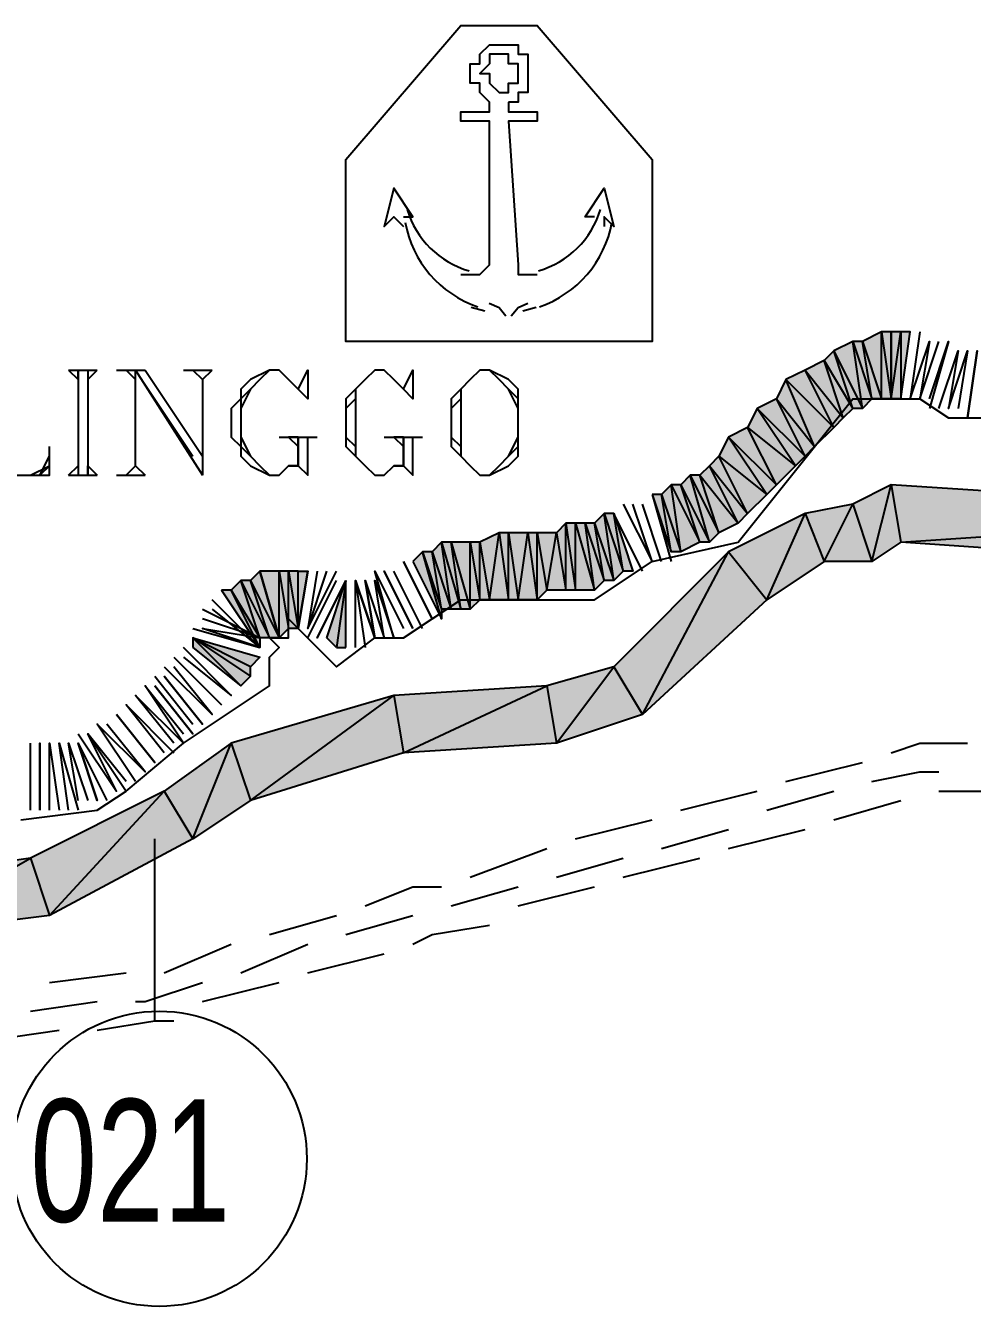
# Model space of a CAD drawing. Header units: millimetres. Extents: x 658 to 813, y 806 to 883.
# Drawn here: x 787.5829 to 787.8838, y 863.5429 to 863.9498 of the extents above; entities that cross this region are included whole.
import ezdxf

# ---------------------------------------------------------------- set-up
doc = ezdxf.new("R2010")
doc.units = ezdxf.units.MM
doc.header["$LTSCALE"] = 0.1
doc.linetypes.add('atContinuous2', pattern=[0])
for name, color, linetype in [('JL-ARTERI', 7, 'Continuous'), ('LINK NAS BARU', 7, 'Continuous'), ('PANTAI', 7, 'Continuous'), ('pantai1', 7, 'Continuous'), ('RENC-JL-TOL', 7, 'Continuous'), ('TEXT', 8, 'Continuous'), ('zat_Mask_solid', 7, 'Continuous')]:
    doc.layers.add(name, color=color, linetype=linetype)
doc.styles.add('Style2', font='arial.ttf', dxfattribs={"height": 0.2})

msp = doc.modelspace()

# ---------------------------------------------------------------- hatches: boundary and pattern name
at = {"layer": 'JL-ARTERI'}
h = msp.add_hatch(color=7, dxfattribs=at)
h.paths.add_polyline_path([(787.54182903584, 863.6792387952986), (787.54182903584, 863.6609984737373), (787.5843897861484, 863.6853189024845)], flags=17)
h.paths.add_polyline_path([(787.54182903584, 863.6609984737373), (787.5843897861484, 863.6853189024845), (787.5904698933357, 863.6670785809241)])
at = {"layer": 'pantai1'}
h = msp.add_hatch(color=7, dxfattribs=at)
h.paths.add_polyline_path([(787.8458343951863, 863.8282014213777), (787.8397542879995, 863.846441742938), (787.8488744487802, 863.8282014213777)], flags=16)
h.paths.add_polyline_path([(787.8397542879995, 863.846441742938), (787.8488744487802, 863.8282014213777), (787.8458343951863, 863.8494817965324)])
h = msp.add_hatch(color=7, dxfattribs=at)
h.paths.add_polyline_path([(787.8488744487802, 863.8282014213777), (787.8458343951863, 863.8494817965324), (787.8519145023736, 863.8312414749711)])
h.paths.add_polyline_path([(787.8458343951863, 863.8494817965324), (787.8519145023736, 863.8312414749711), (787.8488744487802, 863.8494817965324)], flags=17)
h = msp.add_hatch(color=7, dxfattribs=at)
h.paths.add_polyline_path([(787.8519145023736, 863.8312414749711), (787.8488744487802, 863.8494817965324), (787.854954555967, 863.8312414749711)], flags=16)
h.paths.add_polyline_path([(787.8488744487802, 863.8494817965324), (787.854954555967, 863.8312414749711), (787.854954555967, 863.8525218501248)])
h = msp.add_hatch(color=7, dxfattribs=at)
h.paths.add_polyline_path([(787.854954555967, 863.8312414749711), (787.854954555967, 863.8525218501248), (787.8579946095604, 863.8312414749711)], flags=16)
h.paths.add_polyline_path([(787.854954555967, 863.8525218501248), (787.8579946095604, 863.8312414749711), (787.8579946095604, 863.8525218501248)])
h = msp.add_hatch(color=7, dxfattribs=at)
h.paths.add_polyline_path([(787.8579946095604, 863.8525218501248), (787.8579946095604, 863.8312414749711), (787.8610346631538, 863.8525218501248)], flags=16)
h.paths.add_polyline_path([(787.8579946095604, 863.8312414749711), (787.8610346631538, 863.8525218501248), (787.8610346631538, 863.8312414749711)])
h = msp.add_hatch(color=7, dxfattribs=at)
h.paths.add_polyline_path([(787.7971935376911, 863.7856406710692), (787.7911134305043, 863.8038809926296), (787.8002335912845, 863.7856406710692)], flags=16)
h.paths.add_polyline_path([(787.7911134305043, 863.8038809926296), (787.8002335912845, 863.7856406710692), (787.7941534840977, 863.806921046223)])
h = msp.add_hatch(color=7, dxfattribs=at)
h.paths.add_polyline_path([(787.8002335912845, 863.7856406710692), (787.7941534840977, 863.806921046223), (787.8032736448779, 863.7886807246626)])
h.paths.add_polyline_path([(787.7941534840977, 863.806921046223), (787.8032736448779, 863.7886807246626), (787.7971935376911, 863.806921046223)], flags=17)
for points in [[(787.7819932697237, 863.8008409390371), (787.7880733769109, 863.7826006174759), (787.7850333233171, 863.8008409390371)], [(787.6573510723917, 863.7765205102882), (787.6634311795785, 863.7552401351353), (787.6634311795785, 863.7765205102882)], [(787.6360706972375, 863.7552401351353), (787.6573510723917, 863.7491600279485), (787.6543110187979, 863.7461199743533)]]:
    msp.add_hatch(color=7, dxfattribs=at).paths.add_polyline_path(points)
h = msp.add_hatch(color=7, dxfattribs=at)
h.paths.add_polyline_path([(787.7880733769109, 863.7826006174759), (787.7850333233171, 863.8008409390371), (787.7911134305043, 863.7826006174759)], flags=16)
h.paths.add_polyline_path([(787.7850333233171, 863.8008409390371), (787.7911134305043, 863.7826006174759), (787.7880733769109, 863.8038809926296)])
h = msp.add_hatch(color=7, dxfattribs=at)
h.paths.add_polyline_path([(787.7911134305043, 863.7826006174759), (787.7880733769109, 863.8038809926296), (787.7971935376911, 863.7856406710692)])
h.paths.add_polyline_path([(787.7880733769109, 863.8038809926296), (787.7971935376911, 863.7856406710692), (787.7911134305043, 863.8038809926296)], flags=17)
h = msp.add_hatch(color=7, dxfattribs=at)
h.paths.add_polyline_path([(787.7667930017562, 863.7734804566948), (787.7637529481628, 863.791720778256), (787.7698330553501, 863.7734804566948)], flags=16)
h.paths.add_polyline_path([(787.7637529481628, 863.791720778256), (787.7698330553501, 863.7734804566948), (787.7667930017562, 863.7947608318503)])
h = msp.add_hatch(color=7, dxfattribs=at)
h.paths.add_polyline_path([(787.7698330553501, 863.7734804566948), (787.7667930017562, 863.7947608318503), (787.7728731089435, 863.7765205102882)])
h.paths.add_polyline_path([(787.7667930017562, 863.7947608318503), (787.7728731089435, 863.7765205102882), (787.7698330553501, 863.7947608318503)], flags=17)
h = msp.add_hatch(color=7, dxfattribs=at)
h.paths.add_polyline_path([(787.7272723050412, 863.767400349508), (787.7272723050412, 863.7856406710692), (787.7303123586346, 863.767400349508)], flags=16)
h.paths.add_polyline_path([(787.7272723050412, 863.7856406710692), (787.7303123586346, 863.767400349508), (787.7333524122284, 863.7886807246626)])
h = msp.add_hatch(color=7, dxfattribs=at)
h.paths.add_polyline_path([(787.7303123586346, 863.767400349508), (787.7333524122284, 863.7886807246626), (787.7363924658214, 863.767400349508)])
h.paths.add_polyline_path([(787.7333524122284, 863.7886807246626), (787.7363924658214, 863.767400349508), (787.7363924658214, 863.7886807246626)], flags=17)
h = msp.add_hatch(color=7, dxfattribs=at)
h.paths.add_polyline_path([(787.7363924658214, 863.767400349508), (787.7363924658214, 863.7886807246626), (787.7394325194152, 863.767400349508)], flags=16)
h.paths.add_polyline_path([(787.7363924658214, 863.7886807246626), (787.7394325194152, 863.767400349508), (787.7424725730086, 863.7886807246626)])
h = msp.add_hatch(color=7, dxfattribs=at)
h.paths.add_polyline_path([(787.7394325194152, 863.767400349508), (787.7424725730086, 863.7886807246626), (787.745512626602, 863.767400349508)])
h.paths.add_polyline_path([(787.7424725730086, 863.7886807246626), (787.745512626602, 863.767400349508), (787.745512626602, 863.7886807246626)], flags=17)
h = msp.add_hatch(color=7, dxfattribs=at)
h.paths.add_polyline_path([(787.7546327873827, 863.7704404031014), (787.7546327873827, 863.791720778256), (787.757672840976, 863.7704404031014)], flags=16)
h.paths.add_polyline_path([(787.7546327873827, 863.791720778256), (787.757672840976, 863.7704404031014), (787.757672840976, 863.791720778256)])
h = msp.add_hatch(color=7, dxfattribs=at)
h.paths.add_polyline_path([(787.757672840976, 863.7704404031014), (787.757672840976, 863.791720778256), (787.7637529481628, 863.7704404031014)], flags=16)
h.paths.add_polyline_path([(787.757672840976, 863.791720778256), (787.7637529481628, 863.7704404031014), (787.7607128945695, 863.791720778256)])
h = msp.add_hatch(color=7, dxfattribs=at)
h.paths.add_polyline_path([(787.7637529481628, 863.7704404031014), (787.7607128945695, 863.791720778256), (787.7667930017562, 863.7734804566948)])
h.paths.add_polyline_path([(787.7607128945695, 863.791720778256), (787.7667930017562, 863.7734804566948), (787.7637529481628, 863.791720778256)], flags=17)
h = msp.add_hatch(color=7, dxfattribs=at)
h.paths.add_polyline_path([(787.7151120906676, 863.7643602959146), (787.7120720370742, 863.7826006174759), (787.718152144261, 863.7643602959146)], flags=16)
h.paths.add_polyline_path([(787.7120720370742, 863.7826006174759), (787.718152144261, 863.7643602959146), (787.7151120906676, 863.7856406710692)])
h = msp.add_hatch(color=7, dxfattribs=at)
h.paths.add_polyline_path([(787.718152144261, 863.7643602959146), (787.7151120906676, 863.7856406710692), (787.7211921978544, 863.7643602959146)], flags=16)
h.paths.add_polyline_path([(787.7151120906676, 863.7856406710692), (787.7211921978544, 863.7643602959146), (787.718152144261, 863.7856406710692)])
h = msp.add_hatch(color=7, dxfattribs=at)
h.paths.add_polyline_path([(787.7211921978544, 863.7643602959146), (787.718152144261, 863.7856406710692), (787.7242322514478, 863.7643602959146)], flags=16)
h.paths.add_polyline_path([(787.718152144261, 863.7856406710692), (787.7242322514478, 863.7643602959146), (787.7242322514478, 863.7856406710692)])
h = msp.add_hatch(color=7, dxfattribs=at)
h.paths.add_polyline_path([(787.7242322514478, 863.7643602959146), (787.7242322514478, 863.7856406710692), (787.7272723050412, 863.767400349508)])
h.paths.add_polyline_path([(787.7242322514478, 863.7856406710692), (787.7272723050412, 863.767400349508), (787.7272723050412, 863.7856406710692)], flags=17)
h = msp.add_hatch(color=7, dxfattribs=at)
h.paths.add_polyline_path([(787.705991929887, 863.7795605638825), (787.7151120906676, 863.7613202423221), (787.7090319834804, 863.7826006174759)])
h.paths.add_polyline_path([(787.7151120906676, 863.7613202423221), (787.7090319834804, 863.7826006174759), (787.7151120906676, 863.7643602959146)], flags=17)
h.paths.add_polyline_path([(787.7090319834804, 863.7826006174759), (787.7151120906676, 863.7643602959146), (787.7120720370742, 863.7826006174759)], flags=16)
h = msp.add_hatch(color=7, dxfattribs=at)
h.paths.add_polyline_path([(787.6603911259851, 863.7552401351353), (787.6543110187979, 863.7734804566948), (787.6634311795785, 863.7552401351353)], flags=16)
h.paths.add_polyline_path([(787.6543110187979, 863.7734804566948), (787.6634311795785, 863.7552401351353), (787.6573510723917, 863.7765205102882)])
h = msp.add_hatch(color=7, dxfattribs=at)
h.paths.add_polyline_path([(787.6634311795785, 863.7552401351353), (787.6634311795785, 863.7765205102882), (787.6664712331719, 863.7582801887278)])
h.paths.add_polyline_path([(787.6634311795785, 863.7765205102882), (787.6664712331719, 863.7582801887278), (787.6664712331719, 863.7765205102882)], flags=17)
h = msp.add_hatch(color=7, dxfattribs=at)
h.paths.add_polyline_path([(787.6664712331719, 863.7582801887278), (787.6664712331719, 863.7765205102882), (787.6695112867653, 863.7582801887278)], flags=16)
h.paths.add_polyline_path([(787.6664712331719, 863.7765205102882), (787.6695112867653, 863.7582801887278), (787.6695112867653, 863.7765205102882)])
h = msp.add_hatch(color=7, dxfattribs=at)
h.paths.add_polyline_path([(787.6573510723917, 863.7552401351353), (787.6512709652045, 863.7734804566948), (787.6603911259851, 863.7552401351353)], flags=16)
h.paths.add_polyline_path([(787.6512709652045, 863.7734804566948), (787.6603911259851, 863.7552401351353), (787.6543110187979, 863.7734804566948)])
h = msp.add_hatch(color=7, dxfattribs=at)
h.paths.add_polyline_path([(787.6847115547328, 863.752200081541), (787.6847115547328, 863.7734804566948), (787.6816715011394, 863.752200081541)], flags=17)
h.paths.add_polyline_path([(787.6847115547328, 863.7734804566948), (787.6816715011394, 863.752200081541), (787.678631447546, 863.7552401351353)])
h = msp.add_hatch(color=7, dxfattribs=at)
h.paths.add_polyline_path([(787.6451908580177, 863.7704404031014), (787.6573510723917, 863.752200081541), (787.6482309116111, 863.7704404031014)])
h.paths.add_polyline_path([(787.6573510723917, 863.752200081541), (787.6482309116111, 863.7704404031014), (787.6573510723917, 863.7552401351353)], flags=17)
h = msp.add_hatch(color=7, dxfattribs=at)
h.paths.add_polyline_path([(787.6360706972375, 863.752200081541), (787.6512709652045, 863.7400398671665), (787.6360706972375, 863.7552401351353)], flags=17)
h.paths.add_polyline_path([(787.6512709652045, 863.7400398671665), (787.6360706972375, 863.7552401351353), (787.6543110187979, 863.7430799207608)])
h.paths.add_polyline_path([(787.6360706972375, 863.7552401351353), (787.6543110187979, 863.7430799207608), (787.6543110187979, 863.7461199743533)], flags=17)
at = {"layer": 'zat_Mask_solid'}
for points in [[(787.8610346631538, 863.8525218501248), (787.8610346631538, 863.8312414749711), (787.8640747167472, 863.8525218501248)], [(787.8367142344061, 863.8434016893456), (787.8458343951863, 863.8282014213777), (787.8397542879995, 863.846441742938)], [(787.8306341272194, 863.8403616357513), (787.8427943415929, 863.8251613677843), (787.8367142344061, 863.8434016893456)], [(787.8427943415929, 863.8251613677843), (787.8367142344061, 863.8434016893456), (787.8458343951863, 863.8282014213777)], [(787.8215139664387, 863.8312414749711), (787.8336741808127, 863.8160412070032), (787.8245540200321, 863.8373215821588)], [(787.8245540200321, 863.8373215821588), (787.8397542879995, 863.8221213141909), (787.8306341272194, 863.8403616357513)], [(787.8336741808127, 863.8160412070032), (787.8245540200321, 863.8373215821588), (787.8397542879995, 863.8221213141909)], [(787.8397542879995, 863.8221213141909), (787.8306341272194, 863.8403616357513), (787.8427943415929, 863.8251613677843)], [(787.8154338592519, 863.8282014213777), (787.8306341272194, 863.8130011534098), (787.8215139664387, 863.8312414749711)], [(787.8306341272194, 863.8130011534098), (787.8215139664387, 863.8312414749711), (787.8336741808127, 863.8160412070032)], [(787.8123938056581, 863.8221213141909), (787.827594073626, 863.8099610998164), (787.8154338592519, 863.8282014213777)], [(787.827594073626, 863.8099610998164), (787.8154338592519, 863.8282014213777), (787.8306341272194, 863.8130011534098)], [(787.8063136984713, 863.8190812605975), (787.8215139664387, 863.8038809926296), (787.8123938056581, 863.8221213141909)], [(787.8215139664387, 863.8038809926296), (787.8123938056581, 863.8221213141909), (787.827594073626, 863.8099610998164)], [(787.8032736448779, 863.8130011534098), (787.8184739128453, 863.8008409390371), (787.8063136984713, 863.8190812605975)], [(787.8184739128453, 863.8008409390371), (787.8063136984713, 863.8190812605975), (787.8215139664387, 863.8038809926296)], [(787.8002335912845, 863.8099610998164), (787.8123938056581, 863.7947608318503), (787.8032736448779, 863.8130011534098)], [(787.8123938056581, 863.7947608318503), (787.8032736448779, 863.8130011534098), (787.8184739128453, 863.8008409390371)], [(787.7971935376911, 863.806921046223), (787.8093537520651, 863.791720778256), (787.8002335912845, 863.8099610998164)], [(787.8093537520651, 863.791720778256), (787.8002335912845, 863.8099610998164), (787.8123938056581, 863.7947608318503)], [(787.8032736448779, 863.7886807246626), (787.7971935376911, 863.806921046223), (787.8093537520651, 863.791720778256)], [(787.8458343951863, 863.7978008854428), (787.8519145023736, 863.7795605638825), (787.8579946095604, 863.8038809926296)], [(787.8519145023736, 863.7795605638825), (787.8579946095604, 863.8038809926296), (787.8610346631538, 863.7856406710692)], [(787.8579946095604, 863.8038809926296), (787.8610346631538, 863.7856406710692), (787.9978370748597, 863.7947608318503)], [(787.8306341272194, 863.7947608318503), (787.8367142344061, 863.7795605638825), (787.8458343951863, 863.7978008854428)], [(787.8367142344061, 863.7795605638825), (787.8458343951863, 863.7978008854428), (787.8519145023736, 863.7795605638825)], [(787.7728731089435, 863.7765205102882), (787.7698330553501, 863.7947608318503), (787.7759131625369, 863.7765205102882)], [(787.8063136984713, 863.7826006174759), (787.8184739128453, 863.767400349508), (787.8306341272194, 863.7947608318503)], [(787.8184739128453, 863.767400349508), (787.8306341272194, 863.7947608318503), (787.8367142344061, 863.7795605638825)], [(787.8610346631538, 863.7856406710692), (787.9978370748597, 863.7947608318503), (787.9947970212663, 863.7765205102882)], [(787.745512626602, 863.767400349508), (787.745512626602, 863.7886807246626), (787.7485526801959, 863.7704404031014)], [(787.745512626602, 863.7886807246626), (787.7485526801959, 863.7704404031014), (787.7515927337893, 863.7886807246626)], [(787.7485526801959, 863.7704404031014), (787.7515927337893, 863.7886807246626), (787.7546327873827, 863.7704404031014)], [(787.7515927337893, 863.7886807246626), (787.7546327873827, 863.7704404031014), (787.7546327873827, 863.791720778256)], [(787.7698330553501, 863.7461199743533), (787.7789532161303, 863.7309197063863), (787.8063136984713, 863.7826006174759)], [(787.7789532161303, 863.7309197063863), (787.8063136984713, 863.7826006174759), (787.8184739128453, 863.767400349508)], [(787.6695112867653, 863.7582801887278), (787.6695112867653, 863.7765205102882), (787.6725513403592, 863.7765205102882)], [(787.6482309116111, 863.7704404031014), (787.6573510723917, 863.7552401351353), (787.6512709652045, 863.7734804566948)], [(787.7485526801959, 863.7400398671665), (787.7515927337893, 863.7217995456061), (787.7698330553501, 863.7461199743533)], [(787.7515927337893, 863.7217995456061), (787.7698330553501, 863.7461199743533), (787.7789532161303, 863.7309197063863)], [(787.6999118227002, 863.736999813574), (787.7029518762936, 863.7187594920136), (787.7485526801959, 863.7400398671665)], [(787.7029518762936, 863.7187594920136), (787.7485526801959, 863.7400398671665), (787.7515927337893, 863.7217995456061)], [(787.6482309116111, 863.7217995456061), (787.6543110187979, 863.7035592240458), (787.6999118227002, 863.736999813574)], [(787.6543110187979, 863.7035592240458), (787.6999118227002, 863.736999813574), (787.7029518762936, 863.7187594920136)], [(787.6269505364569, 863.7065992776392), (787.6360706972375, 863.6913990096722), (787.6482309116111, 863.7217995456061)], [(787.6360706972375, 863.6913990096722), (787.6482309116111, 863.7217995456061), (787.6543110187979, 863.7035592240458)], [(787.5843897861484, 863.6853189024845), (787.5904698933357, 863.6670785809241), (787.6269505364569, 863.7065992776392)], [(787.5904698933357, 863.6670785809241), (787.6269505364569, 863.7065992776392), (787.6360706972375, 863.6913990096722)]]:
    msp.add_hatch(color=7, dxfattribs=at).paths.add_polyline_path(points)

# ---------------------------------------------------------------- linework, layer by layer
at = {"layer": 'JL-ARTERI', "color": 7}
for points in [[(787.8458343951863, 863.7978008854428), (787.8519145023736, 863.7795605638825), (787.8579946095604, 863.8038809926296), (787.8458343951863, 863.7978008854428)], [(787.8519145023736, 863.7795605638825), (787.8579946095604, 863.8038809926296), (787.8610346631538, 863.7856406710692), (787.8519145023736, 863.7795605638825)], [(787.8579946095604, 863.8038809926296), (787.8610346631538, 863.7856406710692), (787.9978370748597, 863.7947608318503), (787.8579946095604, 863.8038809926296)], [(787.8306341272194, 863.7947608318503), (787.8367142344061, 863.7795605638825), (787.8458343951863, 863.7978008854428), (787.8306341272194, 863.7947608318503)], [(787.8367142344061, 863.7795605638825), (787.8458343951863, 863.7978008854428), (787.8519145023736, 863.7795605638825), (787.8367142344061, 863.7795605638825)], [(787.8063136984713, 863.7826006174759), (787.8184739128453, 863.767400349508), (787.8306341272194, 863.7947608318503), (787.8063136984713, 863.7826006174759)], [(787.8184739128453, 863.767400349508), (787.8306341272194, 863.7947608318503), (787.8367142344061, 863.7795605638825), (787.8184739128453, 863.767400349508)], [(787.8610346631538, 863.7856406710692), (787.9978370748597, 863.7947608318503), (787.9947970212663, 863.7765205102882), (787.8610346631538, 863.7856406710692)], [(787.7698330553501, 863.7461199743533), (787.7789532161303, 863.7309197063863), (787.8063136984713, 863.7826006174759), (787.7698330553501, 863.7461199743533)], [(787.7789532161303, 863.7309197063863), (787.8063136984713, 863.7826006174759), (787.8184739128453, 863.767400349508), (787.7789532161303, 863.7309197063863)], [(787.7485526801959, 863.7400398671665), (787.7515927337893, 863.7217995456061), (787.7698330553501, 863.7461199743533), (787.7485526801959, 863.7400398671665)], [(787.7515927337893, 863.7217995456061), (787.7698330553501, 863.7461199743533), (787.7789532161303, 863.7309197063863), (787.7515927337893, 863.7217995456061)], [(787.6999118227002, 863.736999813574), (787.7029518762936, 863.7187594920136), (787.7485526801959, 863.7400398671665), (787.6999118227002, 863.736999813574)], [(787.7029518762936, 863.7187594920136), (787.7485526801959, 863.7400398671665), (787.7515927337893, 863.7217995456061), (787.7029518762936, 863.7187594920136)], [(787.6482309116111, 863.7217995456061), (787.6543110187979, 863.7035592240458), (787.6999118227002, 863.736999813574), (787.6482309116111, 863.7217995456061)], [(787.6543110187979, 863.7035592240458), (787.6999118227002, 863.736999813574), (787.7029518762936, 863.7187594920136), (787.6543110187979, 863.7035592240458)], [(787.6269505364569, 863.7065992776392), (787.6360706972375, 863.6913990096722), (787.6482309116111, 863.7217995456061), (787.6269505364569, 863.7065992776392)], [(787.6360706972375, 863.6913990096722), (787.6482309116111, 863.7217995456061), (787.6543110187979, 863.7035592240458), (787.6360706972375, 863.6913990096722)], [(787.5843897861484, 863.6853189024845), (787.5904698933357, 863.6670785809241), (787.6269505364569, 863.7065992776392), (787.5843897861484, 863.6853189024845)], [(787.5904698933357, 863.6670785809241), (787.6269505364569, 863.7065992776392), (787.6360706972375, 863.6913990096722), (787.5904698933357, 863.6670785809241)], [(787.54182903584, 863.6792387952986), (787.54182903584, 863.6609984737373), (787.5843897861484, 863.6853189024845), (787.54182903584, 863.6792387952986)], [(787.54182903584, 863.6609984737373), (787.5843897861484, 863.6853189024845), (787.5904698933357, 863.6670785809241), (787.54182903584, 863.6609984737373)]]:
    msp.add_lwpolyline(points, dxfattribs=at)
at = {"layer": 'LINK NAS BARU', "color": 7}
msp.add_lwpolyline([(787.6239104828635, 863.6336379913959), (787.6239104828635, 863.6913990096722)], dxfattribs=at)
at = {"layer": 'LINK NAS BARU', "color": 7, "linetype": 'atContinuous2'}
msp.add_circle((787.6253547442327, 863.5897773985092), 0.04690070767740388, dxfattribs=at)
at = {"layer": 'PANTAI', "color": 7}
msp.add_lwpolyline([(787.581349732555, 863.697479116859), (787.6056701613027, 863.7005191704515), (787.6147903220829, 863.7065992776392), (787.6330306436441, 863.7217995456061), (787.6603911259851, 863.7400398671665), (787.6603911259851, 863.7491600279485), (787.6634311795785, 863.752200081541), (787.6603911259851, 863.7552401351353), (787.6664712331719, 863.7552401351353), (787.6664712331719, 863.7613202423221), (787.6816715011394, 863.7461199743533), (787.6938317155134, 863.7552401351353), (787.7029518762936, 863.7552401351353), (787.7211921978544, 863.767400349508), (787.7637529481628, 863.767400349508), (787.7819932697237, 863.7795605638825), (787.8093537520651, 863.7856406710692), (787.8458343951863, 863.8312414749711), (787.867114770341, 863.8312414749711), (787.8762349311212, 863.8251613677843), (787.8944752526816, 863.8251613677843)], dxfattribs=at)
at = {"layer": 'pantai1', "color": 7, "linetype": 'atContinuous2'}
for p, q in [((787.678631447546, 863.7552401351353), (787.6847115547328, 863.7734804566948)), ((787.6847115547328, 863.7734804566948), (787.6816715011394, 863.752200081541)), ((787.6847115547328, 863.7734804566948), (787.6816715011394, 863.752200081541)), ((787.6847115547328, 863.752200081541), (787.6847115547328, 863.7734804566948)), ((787.6816715011394, 863.752200081541), (787.678631447546, 863.7552401351353)), ((787.6816715011394, 863.752200081541), (787.6847115547328, 863.752200081541))]:
    msp.add_line(p, q, dxfattribs=at)
at = {"layer": 'pantai1', "color": 7}
for points in [[(787.8397542879995, 863.846441742938), (787.8488744487802, 863.8282014213777), (787.8458343951863, 863.8494817965324), (787.8397542879995, 863.846441742938)], [(787.8488744487802, 863.8282014213777), (787.8458343951863, 863.8494817965324), (787.8519145023736, 863.8312414749711), (787.8488744487802, 863.8282014213777)], [(787.8458343951863, 863.8494817965324), (787.8519145023736, 863.8312414749711), (787.8488744487802, 863.8494817965324), (787.8458343951863, 863.8494817965324)], [(787.8488744487802, 863.8494817965324), (787.854954555967, 863.8312414749711), (787.854954555967, 863.8525218501248), (787.8488744487802, 863.8494817965324)], [(787.8519145023736, 863.8312414749711), (787.8488744487802, 863.8494817965324), (787.854954555967, 863.8312414749711), (787.8519145023736, 863.8312414749711)], [(787.854954555967, 863.8312414749711), (787.854954555967, 863.8525218501248), (787.8579946095604, 863.8312414749711), (787.854954555967, 863.8312414749711)], [(787.854954555967, 863.8525218501248), (787.8579946095604, 863.8312414749711), (787.8579946095604, 863.8525218501248), (787.854954555967, 863.8525218501248)], [(787.8579946095604, 863.8525218501248), (787.8579946095604, 863.8312414749711), (787.8610346631538, 863.8525218501248), (787.8579946095604, 863.8525218501248)], [(787.8579946095604, 863.8312414749711), (787.8610346631538, 863.8525218501248), (787.8610346631538, 863.8312414749711), (787.8579946095604, 863.8312414749711)], [(787.8610346631538, 863.8525218501248), (787.8610346631538, 863.8312414749711), (787.8640747167472, 863.8525218501248), (787.8610346631538, 863.8525218501248)], [(787.867114770341, 863.8525218501248), (787.8640747167472, 863.8312414749711), (787.8701548239344, 863.8494817965324), (787.867114770341, 863.8312414749711), (787.8731948775278, 863.8494817965324)], [(787.8701548239344, 863.8312414749711), (787.8762349311212, 863.8494817965324), (787.8701548239344, 863.8282014213777)], [(787.8367142344061, 863.8434016893456), (787.8458343951863, 863.8282014213777), (787.8397542879995, 863.846441742938), (787.8367142344061, 863.8434016893456)], [(787.8458343951863, 863.8282014213777), (787.8397542879995, 863.846441742938), (787.8488744487802, 863.8282014213777), (787.8458343951863, 863.8282014213777)], [(787.8731948775278, 863.8282014213777), (787.8792749847146, 863.846441742938), (787.8762349311212, 863.8282014213777), (787.882315038308, 863.846441742938), (787.8792749847146, 863.8282014213777)], [(787.882315038308, 863.8251613677843), (787.8853550919014, 863.846441742938), (787.882315038308, 863.8251613677843)], [(787.8306341272194, 863.8403616357513), (787.8427943415929, 863.8251613677843), (787.8367142344061, 863.8434016893456), (787.8306341272194, 863.8403616357513)], [(787.8427943415929, 863.8251613677843), (787.8367142344061, 863.8434016893456), (787.8458343951863, 863.8282014213777), (787.8427943415929, 863.8251613677843)], [(787.8215139664387, 863.8312414749711), (787.8336741808127, 863.8160412070032), (787.8245540200321, 863.8373215821588), (787.8215139664387, 863.8312414749711)], [(787.8245540200321, 863.8373215821588), (787.8397542879995, 863.8221213141909), (787.8306341272194, 863.8403616357513), (787.8245540200321, 863.8373215821588)], [(787.8336741808127, 863.8160412070032), (787.8245540200321, 863.8373215821588), (787.8397542879995, 863.8221213141909), (787.8336741808127, 863.8160412070032)], [(787.8397542879995, 863.8221213141909), (787.8306341272194, 863.8403616357513), (787.8427943415929, 863.8251613677843), (787.8397542879995, 863.8221213141909)], [(787.8154338592519, 863.8282014213777), (787.8306341272194, 863.8130011534098), (787.8215139664387, 863.8312414749711), (787.8154338592519, 863.8282014213777)], [(787.8306341272194, 863.8130011534098), (787.8215139664387, 863.8312414749711), (787.8336741808127, 863.8160412070032), (787.8306341272194, 863.8130011534098)], [(787.8123938056581, 863.8221213141909), (787.827594073626, 863.8099610998164), (787.8154338592519, 863.8282014213777), (787.8123938056581, 863.8221213141909)], [(787.827594073626, 863.8099610998164), (787.8154338592519, 863.8282014213777), (787.8306341272194, 863.8130011534098), (787.827594073626, 863.8099610998164)], [(787.8063136984713, 863.8190812605975), (787.8215139664387, 863.8038809926296), (787.8123938056581, 863.8221213141909), (787.8063136984713, 863.8190812605975)], [(787.8215139664387, 863.8038809926296), (787.8123938056581, 863.8221213141909), (787.827594073626, 863.8099610998164), (787.8215139664387, 863.8038809926296)], [(787.8032736448779, 863.8130011534098), (787.8184739128453, 863.8008409390371), (787.8063136984713, 863.8190812605975), (787.8032736448779, 863.8130011534098)], [(787.8184739128453, 863.8008409390371), (787.8063136984713, 863.8190812605975), (787.8215139664387, 863.8038809926296), (787.8184739128453, 863.8008409390371)], [(787.8002335912845, 863.8099610998164), (787.8123938056581, 863.7947608318503), (787.8032736448779, 863.8130011534098), (787.8002335912845, 863.8099610998164)], [(787.8123938056581, 863.7947608318503), (787.8032736448779, 863.8130011534098), (787.8184739128453, 863.8008409390371), (787.8123938056581, 863.7947608318503)], [(787.7971935376911, 863.806921046223), (787.8093537520651, 863.791720778256), (787.8002335912845, 863.8099610998164), (787.7971935376911, 863.806921046223)], [(787.8093537520651, 863.791720778256), (787.8002335912845, 863.8099610998164), (787.8123938056581, 863.7947608318503), (787.8093537520651, 863.791720778256)], [(787.7911134305043, 863.8038809926296), (787.8002335912845, 863.7856406710692), (787.7941534840977, 863.806921046223), (787.7911134305043, 863.8038809926296)], [(787.8002335912845, 863.7856406710692), (787.7941534840977, 863.806921046223), (787.8032736448779, 863.7886807246626), (787.8002335912845, 863.7856406710692)], [(787.7941534840977, 863.806921046223), (787.8032736448779, 863.7886807246626), (787.7971935376911, 863.806921046223), (787.7941534840977, 863.806921046223)], [(787.8032736448779, 863.7886807246626), (787.7971935376911, 863.806921046223), (787.8093537520651, 863.791720778256), (787.8032736448779, 863.7886807246626)], [(787.7819932697237, 863.8008409390371), (787.7880733769109, 863.7795605638825)], [(787.7819932697237, 863.8008409390371), (787.7880733769109, 863.7826006174759), (787.7850333233171, 863.8008409390371), (787.7819932697237, 863.8008409390371)], [(787.7850333233171, 863.8008409390371), (787.7911134305043, 863.7826006174759), (787.7880733769109, 863.8038809926296), (787.7850333233171, 863.8008409390371)], [(787.7880733769109, 863.7826006174759), (787.7850333233171, 863.8008409390371), (787.7911134305043, 863.7826006174759), (787.7880733769109, 863.7826006174759)], [(787.7911134305043, 863.7826006174759), (787.7880733769109, 863.8038809926296), (787.7971935376911, 863.7856406710692), (787.7911134305043, 863.7826006174759)], [(787.7880733769109, 863.8038809926296), (787.7971935376911, 863.7856406710692), (787.7911134305043, 863.8038809926296), (787.7880733769109, 863.8038809926296)], [(787.7971935376911, 863.7856406710692), (787.7911134305043, 863.8038809926296), (787.8002335912845, 863.7856406710692), (787.7971935376911, 863.7856406710692)], [(787.7728731089435, 863.7978008854428), (787.7819932697237, 863.7795605638825), (787.7759131625369, 863.7978008854428)], [(787.7850333233171, 863.7795605638825), (787.7789532161303, 863.7978008854428)], [(787.7637529481628, 863.791720778256), (787.7698330553501, 863.7734804566948), (787.7667930017562, 863.7947608318503), (787.7637529481628, 863.791720778256)], [(787.7698330553501, 863.7734804566948), (787.7667930017562, 863.7947608318503), (787.7728731089435, 863.7765205102882), (787.7698330553501, 863.7734804566948)], [(787.7667930017562, 863.7947608318503), (787.7728731089435, 863.7765205102882), (787.7698330553501, 863.7947608318503), (787.7667930017562, 863.7947608318503)], [(787.7728731089435, 863.7765205102882), (787.7698330553501, 863.7947608318503), (787.7759131625369, 863.7765205102882), (787.7728731089435, 863.7765205102882)], [(787.7789532161303, 863.7765205102882), (787.7698330553501, 863.7947608318503)], [(787.7272723050412, 863.7856406710692), (787.7303123586346, 863.767400349508), (787.7333524122284, 863.7886807246626), (787.7272723050412, 863.7856406710692)], [(787.7303123586346, 863.767400349508), (787.7333524122284, 863.7886807246626), (787.7363924658214, 863.767400349508), (787.7303123586346, 863.767400349508)], [(787.7333524122284, 863.7886807246626), (787.7363924658214, 863.767400349508), (787.7363924658214, 863.7886807246626), (787.7333524122284, 863.7886807246626)], [(787.7363924658214, 863.767400349508), (787.7363924658214, 863.7886807246626), (787.7394325194152, 863.767400349508), (787.7363924658214, 863.767400349508)], [(787.7363924658214, 863.7886807246626), (787.7394325194152, 863.767400349508), (787.7424725730086, 863.7886807246626), (787.7363924658214, 863.7886807246626)], [(787.7394325194152, 863.767400349508), (787.7424725730086, 863.7886807246626), (787.745512626602, 863.767400349508), (787.7394325194152, 863.767400349508)], [(787.7424725730086, 863.7886807246626), (787.745512626602, 863.767400349508), (787.745512626602, 863.7886807246626), (787.7424725730086, 863.7886807246626)], [(787.745512626602, 863.767400349508), (787.745512626602, 863.7886807246626), (787.7485526801959, 863.7704404031014), (787.745512626602, 863.767400349508)], [(787.745512626602, 863.7886807246626), (787.7485526801959, 863.7704404031014), (787.7515927337893, 863.7886807246626), (787.745512626602, 863.7886807246626)], [(787.7485526801959, 863.7704404031014), (787.7515927337893, 863.7886807246626), (787.7546327873827, 863.7704404031014), (787.7485526801959, 863.7704404031014)], [(787.7515927337893, 863.7886807246626), (787.7546327873827, 863.7704404031014), (787.7546327873827, 863.791720778256), (787.7515927337893, 863.7886807246626)], [(787.7546327873827, 863.7704404031014), (787.7546327873827, 863.791720778256), (787.757672840976, 863.7704404031014), (787.7546327873827, 863.7704404031014)], [(787.7546327873827, 863.791720778256), (787.757672840976, 863.7704404031014), (787.757672840976, 863.791720778256), (787.7546327873827, 863.791720778256)], [(787.757672840976, 863.7704404031014), (787.757672840976, 863.791720778256), (787.7637529481628, 863.7704404031014), (787.757672840976, 863.7704404031014)], [(787.757672840976, 863.791720778256), (787.7637529481628, 863.7704404031014), (787.7607128945695, 863.791720778256), (787.757672840976, 863.791720778256)], [(787.7637529481628, 863.7704404031014), (787.7607128945695, 863.791720778256), (787.7667930017562, 863.7734804566948), (787.7637529481628, 863.7704404031014)], [(787.7607128945695, 863.791720778256), (787.7667930017562, 863.7734804566948), (787.7637529481628, 863.791720778256), (787.7607128945695, 863.791720778256)], [(787.7667930017562, 863.7734804566948), (787.7637529481628, 863.791720778256), (787.7698330553501, 863.7734804566948), (787.7667930017562, 863.7734804566948)], [(787.7120720370742, 863.7826006174759), (787.718152144261, 863.7643602959146), (787.7151120906676, 863.7856406710692), (787.7120720370742, 863.7826006174759)], [(787.718152144261, 863.7643602959146), (787.7151120906676, 863.7856406710692), (787.7211921978544, 863.7643602959146), (787.718152144261, 863.7643602959146)], [(787.7151120906676, 863.7856406710692), (787.7211921978544, 863.7643602959146), (787.718152144261, 863.7856406710692), (787.7151120906676, 863.7856406710692)], [(787.7211921978544, 863.7643602959146), (787.718152144261, 863.7856406710692), (787.7242322514478, 863.7643602959146), (787.7211921978544, 863.7643602959146)], [(787.718152144261, 863.7856406710692), (787.7242322514478, 863.7643602959146), (787.7242322514478, 863.7856406710692), (787.718152144261, 863.7856406710692)], [(787.7242322514478, 863.7643602959146), (787.7242322514478, 863.7856406710692), (787.7272723050412, 863.767400349508), (787.7242322514478, 863.7643602959146)], [(787.7242322514478, 863.7856406710692), (787.7272723050412, 863.767400349508), (787.7272723050412, 863.7856406710692), (787.7242322514478, 863.7856406710692)], [(787.7272723050412, 863.767400349508), (787.7272723050412, 863.7856406710692), (787.7303123586346, 863.767400349508), (787.7272723050412, 863.767400349508)], [(787.705991929887, 863.7795605638825), (787.7151120906676, 863.7613202423221), (787.7090319834804, 863.7826006174759), (787.705991929887, 863.7795605638825)], [(787.7151120906676, 863.7613202423221), (787.7090319834804, 863.7826006174759), (787.7151120906676, 863.7643602959146), (787.7151120906676, 863.7613202423221)], [(787.7090319834804, 863.7826006174759), (787.7151120906676, 863.7643602959146), (787.7120720370742, 863.7826006174759), (787.7090319834804, 863.7826006174759)], [(787.7151120906676, 863.7643602959146), (787.7120720370742, 863.7826006174759), (787.718152144261, 863.7643602959146), (787.7151120906676, 863.7643602959146)], [(787.6543110187979, 863.7734804566948), (787.6634311795785, 863.7552401351353), (787.6573510723917, 863.7765205102882), (787.6543110187979, 863.7734804566948)], [(787.6573510723917, 863.7765205102882), (787.6634311795785, 863.7552401351353), (787.6634311795785, 863.7765205102882), (787.6573510723917, 863.7765205102882)], [(787.6634311795785, 863.7552401351353), (787.6634311795785, 863.7765205102882), (787.6664712331719, 863.7582801887278), (787.6634311795785, 863.7552401351353)], [(787.6634311795785, 863.7765205102882), (787.6664712331719, 863.7582801887278), (787.6664712331719, 863.7765205102882), (787.6634311795785, 863.7765205102882)], [(787.6664712331719, 863.7582801887278), (787.6664712331719, 863.7765205102882), (787.6695112867653, 863.7582801887278), (787.6664712331719, 863.7582801887278)], [(787.6664712331719, 863.7765205102882), (787.6695112867653, 863.7582801887278), (787.6695112867653, 863.7765205102882), (787.6664712331719, 863.7765205102882)], [(787.6695112867653, 863.7582801887278), (787.6695112867653, 863.7765205102882), (787.6725513403592, 863.7765205102882), (787.6695112867653, 863.7582801887278)], [(787.6695112867653, 863.7582801887278), (787.6725513403592, 863.7765205102882)], [(787.6755913939526, 863.7765205102882), (787.6725513403592, 863.7582801887278), (787.678631447546, 863.7765205102882)], [(787.6725513403592, 863.7582801887278), (787.6816715011394, 863.7765205102882)], [(787.6907916619195, 863.7734804566948), (787.6968717691063, 863.7552401351353), (787.6938317155134, 863.7734804566948), (787.6999118227002, 863.7552401351353), (787.6938317155134, 863.7765205102882), (787.7029518762936, 863.7582801887278)], [(787.705991929887, 863.7582801887278), (787.6968717691063, 863.7765205102882), (787.705991929887, 863.7582801887278)], [(787.7090319834804, 863.7582801887278), (787.6999118227002, 863.7765205102882)], [(787.7029518762936, 863.7795605638825), (787.7120720370742, 863.7613202423221), (787.7029518762936, 863.7795605638825)], [(787.6482309116111, 863.7704404031014), (787.6573510723917, 863.7552401351353), (787.6512709652045, 863.7734804566948), (787.6482309116111, 863.7704404031014)], [(787.6573510723917, 863.7552401351353), (787.6512709652045, 863.7734804566948), (787.6603911259851, 863.7552401351353), (787.6573510723917, 863.7552401351353)], [(787.6512709652045, 863.7734804566948), (787.6603911259851, 863.7552401351353), (787.6543110187979, 863.7734804566948), (787.6512709652045, 863.7734804566948)], [(787.6603911259851, 863.7552401351353), (787.6543110187979, 863.7734804566948), (787.6634311795785, 863.7552401351353), (787.6603911259851, 863.7552401351353)], [(787.6725513403592, 863.7552401351353), (787.6816715011394, 863.7734804566948)], [(787.6847115547328, 863.7734804566948), (787.6755913939526, 863.7552401351353), (787.6847115547328, 863.7734804566948)], [(787.6847115547328, 863.752200081541), (787.6847115547328, 863.7734804566948)], [(787.6877516083262, 863.752200081541), (787.6877516083262, 863.7734804566948), (787.6907916619195, 863.752200081541)], [(787.6938317155134, 863.7552401351353), (787.6877516083262, 863.7734804566948), (787.6938317155134, 863.7552401351353), (787.6877516083262, 863.7734804566948)], [(787.6938317155134, 863.7552401351353), (787.6907916619195, 863.7734804566948), (787.6938317155134, 863.7552401351353)], [(787.6421508044243, 863.7643602959146), (787.6573510723917, 863.752200081541), (787.6421508044243, 863.767400349508)], [(787.6573510723917, 863.752200081541), (787.6451908580177, 863.7704404031014)], [(787.6451908580177, 863.7704404031014), (787.6573510723917, 863.752200081541), (787.6482309116111, 863.7704404031014), (787.6451908580177, 863.7704404031014)], [(787.6573510723917, 863.752200081541), (787.6482309116111, 863.7704404031014), (787.6573510723917, 863.7552401351353), (787.6573510723917, 863.752200081541)], [(787.6391107508309, 863.7643602959146), (787.6573510723917, 863.7552401351353)], [(787.6360706972375, 863.7582801887278), (787.6573510723917, 863.752200081541), (787.6391107508309, 863.7582801887278), (787.6573510723917, 863.7552401351353), (787.6391107508309, 863.7613202423221)], [(787.6360706972375, 863.752200081541), (787.6512709652045, 863.7400398671665), (787.6360706972375, 863.7552401351353), (787.6360706972375, 863.752200081541)], [(787.6512709652045, 863.7400398671665), (787.6360706972375, 863.7552401351353), (787.6543110187979, 863.7430799207608), (787.6512709652045, 863.7400398671665)], [(787.6360706972375, 863.7552401351353), (787.6543110187979, 863.7430799207608), (787.6543110187979, 863.7461199743533), (787.6360706972375, 863.7552401351353)], [(787.6360706972375, 863.7552401351353), (787.6573510723917, 863.7491600279485), (787.6543110187979, 863.7461199743533), (787.6360706972375, 863.7552401351353)], [(787.6330306436441, 863.7491600279485), (787.6482309116111, 863.736999813574), (787.6330306436441, 863.752200081541)], [(787.6360706972375, 863.752200081541), (787.6512709652045, 863.7400398671665)], [(787.6299905900503, 863.7491600279485), (787.6451908580177, 863.7339597599797)], [(787.6239104828635, 863.7430799207608), (787.6360706972375, 863.727879652792)], [(787.6269505364569, 863.7461199743533), (787.6421508044243, 863.7309197063863), (787.6299905900503, 863.7461199743533)], [(787.6269505364569, 863.7430799207608), (787.6391107508309, 863.727879652792), (787.6269505364569, 863.7430799207608)], [(787.6299905900503, 863.7217995456061), (787.6178303756767, 863.736999813574), (787.6330306436441, 863.7217995456061), (787.6208704292696, 863.7400398671665), (787.6330306436441, 863.7248395991995)], [(787.6239104828635, 863.7400398671665), (787.6360706972375, 863.7248395991995), (787.6239104828635, 863.7400398671665)], [(787.6117502684895, 863.7309197063863), (787.6239104828635, 863.7157194384193), (787.6117502684895, 863.7309197063863)], [(787.6269505364569, 863.7187594920136), (787.6147903220829, 863.7339597599797), (787.6299905900503, 863.7187594920136)], [(787.6178303756767, 863.7096393312326), (787.6056701613027, 863.727879652792), (787.6208704292696, 863.712679384826), (787.6087102148961, 863.727879652792)], [(787.5995900541159, 863.7248395991995), (787.6117502684895, 863.7065992776392), (787.6026301077093, 863.7248395991995), (787.6147903220829, 863.7065992776392)], [(787.6147903220829, 863.7096393312326), (787.6026301077093, 863.7248395991995)], [(787.5843897861484, 863.7005191704515), (787.5843897861484, 863.7217995456061)], [(787.5874298397418, 863.7005191704515), (787.5874298397418, 863.7217995456061), (787.5874298397418, 863.7005191704515)], [(787.5904698933357, 863.7005191704515), (787.5904698933357, 863.7217995456061), (787.5935099469286, 863.7005191704515)], [(787.5965500005225, 863.7005191704515), (787.5935099469286, 863.7217995456061), (787.5995900541159, 863.7005191704515)], [(787.5995900541159, 863.7035592240458), (787.5965500005225, 863.7217995456061), (787.6026301077093, 863.7035592240458)], [(787.5995900541159, 863.7217995456061), (787.6056701613027, 863.7035592240458), (787.5995900541159, 863.7217995456061), (787.6087102148961, 863.7035592240458)]]:
    msp.add_lwpolyline(points, dxfattribs=at)
at = {"layer": 'RENC-JL-TOL', "color": 7}
for points in [[(787.8579946095604, 863.7187594920136), (787.867114770341, 863.7217995456061), (787.882315038308, 863.7217995456061)], [(787.8245540200321, 863.7096393312326), (787.8488744487802, 863.7157194384193)], [(787.8519145023736, 863.7096393312326), (787.867114770341, 863.712679384826), (787.8731948775278, 863.712679384826)], [(787.7911134305043, 863.7005191704515), (787.8154338592519, 863.7065992776392)], [(787.8184739128453, 863.7005191704515), (787.8397542879995, 863.7065992776392)], [(787.8731948775278, 863.7065992776392), (787.8975153062754, 863.7065992776392)], [(787.8397542879995, 863.697479116859), (787.8610346631538, 863.7035592240458)], [(787.757672840976, 863.6913990096722), (787.7819932697237, 863.697479116859)], [(787.7850333233171, 863.6883589560779), (787.8063136984713, 863.6944390632647)], [(787.8063136984713, 863.6883589560779), (787.8306341272194, 863.6944390632647)], [(787.7242322514478, 863.6792387952986), (787.7485526801959, 863.6883589560779)], [(787.7515927337893, 863.6792387952986), (787.7728731089435, 863.6853189024845)], [(787.7728731089435, 863.6792387952986), (787.7971935376911, 863.6853189024845)], [(787.6907916619195, 863.6701186345175), (787.705991929887, 863.6761987417052), (787.7151120906676, 863.6761987417052)], [(787.718152144261, 863.6701186345175), (787.7394325194152, 863.6761987417052)], [(787.7394325194152, 863.6701186345175), (787.7637529481628, 863.6761987417052)], [(787.6603911259851, 863.6609984737373), (787.6816715011394, 863.6670785809241)], [(787.6847115547328, 863.6609984737373), (787.705991929887, 863.6670785809241)], [(787.705991929887, 863.657958420143), (787.7120720370742, 863.6609984737373), (787.7303123586346, 863.6640385273307)], [(787.6269505364569, 863.6488382593637), (787.6482309116111, 863.657958420143)], [(787.6512709652045, 863.6488382593637), (787.6725513403592, 863.657958420143)], [(787.6725513403592, 863.6488382593637), (787.6968717691063, 863.6549183665496)], [(787.5904698933357, 863.6457982057685), (787.6147903220829, 863.6488382593637)], [(787.6178303756767, 863.6397180985826), (787.6208704292696, 863.6397180985826), (787.6391107508309, 863.6457982057685)], [(787.6391107508309, 863.6397180985826), (787.6634311795785, 863.6457982057685)], [(787.5843897861484, 863.6366780449902), (787.6056701613027, 863.6397180985826)], [(787.6056701613027, 863.6305979378025), (787.6239104828635, 863.6336379913959), (787.6299905900503, 863.6336379913959)], [(787.5722295717744, 863.6275578842082), (787.5935099469286, 863.6305979378025)]]:
    msp.add_lwpolyline(points, dxfattribs=at)
at = {"layer": 'TEXT', "color": 7}
for points in [[(787.6847115547328, 863.9072428148087), (787.7211921978544, 863.9498035651171), (787.745512626602, 863.9498035651171), (787.7819932697237, 863.9072428148087), (787.7819932697237, 863.8494817965324), (787.6847115547328, 863.8494817965324), (787.6847115547328, 863.9072428148087)], [(787.7211921978544, 863.8707621716861), (787.7242322514478, 863.8707621716861), (787.7272723050412, 863.8707621716861), (787.7303123586346, 863.8738022252795), (787.7303123586346, 863.9194030291814), (787.7211921978544, 863.9194030291814), (787.7211921978544, 863.9224430827757), (787.7303123586346, 863.9224430827757), (787.7303123586346, 863.925483136369), (787.7272723050412, 863.9285231899615), (787.7272723050412, 863.9315632435549), (787.7242322514478, 863.9315632435549), (787.7242322514478, 863.9346032971483), (787.7242322514478, 863.9376433507426), (787.7272723050412, 863.9376433507426), (787.7272723050412, 863.940683404336), (787.7303123586346, 863.9437234579294), (787.7333524122284, 863.9437234579294), (787.7363924658214, 863.9437234579294), (787.7394325194152, 863.9437234579294), (787.7394325194152, 863.940683404336), (787.7424725730086, 863.940683404336), (787.7424725730086, 863.9376433507426), (787.7424725730086, 863.9346032971483), (787.7424725730086, 863.9315632435549), (787.7424725730086, 863.9285231899615), (787.7394325194152, 863.9285231899615), (787.7394325194152, 863.925483136369), (787.7363924658214, 863.925483136369)], [(787.7394325194152, 863.9346032971483), (787.7394325194152, 863.9376433507426), (787.7363924658214, 863.9376433507426), (787.7363924658214, 863.940683404336), (787.7333524122284, 863.940683404336), (787.7303123586346, 863.940683404336), (787.7303123586346, 863.9376433507426), (787.7272723050412, 863.9346032971483), (787.7303123586346, 863.9346032971483), (787.7303123586346, 863.9315632435549), (787.7333524122284, 863.9285231899615), (787.7363924658214, 863.9285231899615), (787.7363924658214, 863.9315632435549), (787.7394325194152, 863.9315632435549), (787.7394325194152, 863.9346032971483)], [(787.7363924658214, 863.925483136369), (787.7363924658214, 863.9224430827757), (787.745512626602, 863.9224430827757), (787.745512626602, 863.9194030291814), (787.7363924658214, 863.9194030291814), (787.7394325194152, 863.8738022252795), (787.7394325194152, 863.8707621716861), (787.7424725730086, 863.8707621716861), (787.745512626602, 863.8707621716861)], [(787.7029518762936, 863.8890024932465), (787.705991929887, 863.8890024932465), (787.6999118227002, 863.8981226540267), (787.6968717691063, 863.8859624396531), (787.6999118227002, 863.8890024932465), (787.7029518762936, 863.8859624396531)], [(787.7637529481628, 863.8890024932465), (787.7607128945695, 863.8890024932465), (787.7667930017562, 863.8981226540267), (787.7698330553501, 863.8859624396531), (787.7667930017562, 863.8890024932465), (787.7667930017562, 863.8859624396531)], [(787.7355756946229, 863.8574693853465), (787.7333725183828, 863.8601068446418), (787.7302328612334, 863.8615042356772)], [(787.742551371198, 863.861504114075), (787.7394118394507, 863.8601064190347), (787.7372089026151, 863.8574687469339)], [(787.7245317575278, 863.8603232964582), (787.7288192363123, 863.8591811483233)], [(787.7409256417375, 863.8591811483233), (787.7452131205221, 863.8603232964582)], [(787.5965500005225, 863.8403616357513), (787.6056701613027, 863.8403616357513)], [(787.5965500005225, 863.8403616357513), (787.5995900541159, 863.8373215821588), (787.5995900541159, 863.8403616357513)], [(787.5995900541159, 863.8403616357513), (787.5995900541159, 863.806921046223)], [(787.5995900541159, 863.8373215821588), (787.5995900541159, 863.8099610998164)], [(787.6026301077093, 863.8403616357513), (787.6026301077093, 863.806921046223)], [(787.6026301077093, 863.8403616357513), (787.6026301077093, 863.8373215821588), (787.6056701613027, 863.8403616357513)], [(787.6117502684895, 863.8403616357513), (787.6208704292696, 863.8403616357513)], [(787.6147903220829, 863.8403616357513), (787.6178303756767, 863.8373215821588)], [(787.6178303756767, 863.8099610998164), (787.6178303756767, 863.8403616357513), (787.6391107508309, 863.806921046223)], [(787.6178303756767, 863.8403616357513), (787.6360706972375, 863.8130011534098)], [(787.6208704292696, 863.8403616357513), (787.6391107508309, 863.8130011534098)], [(787.6330306436441, 863.8403616357513), (787.6421508044243, 863.8403616357513)], [(787.6360706972375, 863.8403616357513), (787.6391107508309, 863.8373215821588), (787.6421508044243, 863.8403616357513)], [(787.6391107508309, 863.8373215821588), (787.6391107508309, 863.806921046223)], [(787.6695112867653, 863.8342815285645), (787.6725513403592, 863.8403616357513), (787.6725513403592, 863.8312414749711), (787.6695112867653, 863.8342815285645), (787.6664712331719, 863.8373215821588), (787.6634311795785, 863.8403616357513), (787.6603911259851, 863.8403616357513), (787.6543110187979, 863.8373215821588), (787.6512709652045, 863.8342815285645), (787.6512709652045, 863.8312414749711), (787.6482309116111, 863.8282014213777), (787.6482309116111, 863.8190812605975), (787.6512709652045, 863.8160412070032), (787.6512709652045, 863.8130011534098), (787.6543110187979, 863.8099610998164), (787.6603911259851, 863.806921046223), (787.6634311795785, 863.806921046223), (787.6664712331719, 863.8099610998164), (787.6695112867653, 863.8099610998164), (787.6725513403592, 863.806921046223), (787.6725513403592, 863.8190812605975)], [(787.6603911259851, 863.8403616357513), (787.6573510723917, 863.8373215821588), (787.6543110187979, 863.8342815285645), (787.6512709652045, 863.8282014213777), (787.6512709652045, 863.8190812605975), (787.6543110187979, 863.8130011534098), (787.6573510723917, 863.8099610998164), (787.6603911259851, 863.806921046223)], [(787.7029518762936, 863.8342815285645), (787.705991929887, 863.8403616357513), (787.705991929887, 863.8312414749711), (787.7029518762936, 863.8342815285645), (787.6999118227002, 863.8373215821588), (787.6968717691063, 863.8403616357513), (787.6938317155134, 863.8403616357513), (787.6907916619195, 863.8373215821588), (787.6877516083262, 863.8342815285645), (787.6847115547328, 863.8312414749711), (787.6847115547328, 863.8282014213777), (787.6847115547328, 863.8190812605975), (787.6847115547328, 863.8160412070032), (787.6877516083262, 863.8130011534098), (787.6907916619195, 863.8099610998164), (787.6938317155134, 863.806921046223), (787.6968717691063, 863.806921046223), (787.6999118227002, 863.8099610998164), (787.7029518762936, 863.8099610998164), (787.705991929887, 863.806921046223), (787.705991929887, 863.8190812605975)], [(787.6938317155134, 863.8403616357513), (787.6907916619195, 863.8373215821588), (787.6877516083262, 863.8342815285645), (787.6877516083262, 863.8282014213777), (787.6877516083262, 863.8190812605975), (787.6877516083262, 863.8130011534098), (787.6907916619195, 863.8099610998164), (787.6938317155134, 863.806921046223)], [(787.7272723050412, 863.8403616357513), (787.7242322514478, 863.8373215821588), (787.7211921978544, 863.8342815285645), (787.718152144261, 863.8312414749711), (787.718152144261, 863.8251613677843), (787.718152144261, 863.8221213141909), (787.718152144261, 863.8160412070032), (787.7211921978544, 863.8130011534098), (787.7242322514478, 863.8099610998164), (787.7272723050412, 863.806921046223), (787.7303123586346, 863.806921046223), (787.7363924658214, 863.8099610998164), (787.7394325194152, 863.8130011534098), (787.7394325194152, 863.8160412070032), (787.7394325194152, 863.8221213141909), (787.7394325194152, 863.8251613677843), (787.7394325194152, 863.8312414749711), (787.7394325194152, 863.8342815285645), (787.7363924658214, 863.8373215821588), (787.7303123586346, 863.8403616357513), (787.7272723050412, 863.8403616357513)], [(787.7272723050412, 863.8403616357513), (787.7242322514478, 863.8373215821588), (787.7211921978544, 863.8342815285645), (787.7211921978544, 863.8282014213777), (787.7211921978544, 863.8190812605975), (787.7211921978544, 863.8130011534098), (787.7242322514478, 863.8099610998164), (787.7272723050412, 863.806921046223)], [(787.7303123586346, 863.806921046223), (787.7333524122284, 863.8099610998164), (787.7363924658214, 863.8130011534098), (787.7394325194152, 863.8190812605975), (787.7394325194152, 863.8282014213777), (787.7363924658214, 863.8342815285645), (787.7333524122284, 863.8373215821588), (787.7303123586346, 863.8403616357513)], [(787.6543110187979, 863.8342815285645), (787.6512709652045, 863.8312414749711), (787.6512709652045, 863.8282014213777), (787.6512709652045, 863.8190812605975), (787.6512709652045, 863.8160412070032), (787.6543110187979, 863.8130011534098)], [(787.6877516083262, 863.8342815285645), (787.6877516083262, 863.8312414749711), (787.6847115547328, 863.8282014213777), (787.6847115547328, 863.8190812605975), (787.6877516083262, 863.8160412070032), (787.6877516083262, 863.8130011534098)], [(787.7211921978544, 863.8342815285645), (787.7211921978544, 863.8312414749711), (787.718152144261, 863.8282014213777), (787.718152144261, 863.8190812605975), (787.7211921978544, 863.8160412070032), (787.7211921978544, 863.8130011534098)], [(787.7363924658214, 863.8130011534098), (787.7394325194152, 863.8160412070032), (787.7394325194152, 863.8190812605975), (787.7394325194152, 863.8282014213777), (787.7394325194152, 863.8312414749711), (787.7363924658214, 863.8342815285645)], [(787.6634311795785, 863.8190812605975), (787.6755913939526, 863.8190812605975)], [(787.6695112867653, 863.8190812605975), (787.6664712331719, 863.8190812605975), (787.6695112867653, 863.8160412070032)], [(787.6695112867653, 863.8190812605975), (787.6695112867653, 863.8099610998164), (787.6695112867653, 863.8190812605975)], [(787.6725513403592, 863.8160412070032), (787.6725513403592, 863.8190812605975), (787.6755913939526, 863.8190812605975)], [(787.6968717691063, 863.8190812605975), (787.7090319834804, 863.8190812605975)], [(787.7029518762936, 863.8190812605975), (787.6999118227002, 863.8190812605975), (787.7029518762936, 863.8160412070032)], [(787.7029518762936, 863.8190812605975), (787.7029518762936, 863.8099610998164), (787.7029518762936, 863.8190812605975)], [(787.705991929887, 863.8160412070032), (787.705991929887, 863.8190812605975), (787.7090319834804, 863.8190812605975)], [(787.569189518181, 863.806921046223), (787.5904698933357, 863.806921046223), (787.5904698933357, 863.8160412070032)], [(787.5843897861484, 863.806921046223), (787.5904698933357, 863.8099610998164), (787.5874298397418, 863.806921046223), (787.5904698933357, 863.8130011534098)], [(787.5904698933357, 863.806921046223), (787.5904698933357, 863.8160412070032)], [(787.5965500005225, 863.806921046223), (787.5995900541159, 863.8099610998164), (787.5995900541159, 863.806921046223)], [(787.6026301077093, 863.806921046223), (787.6026301077093, 863.8099610998164), (787.6056701613027, 863.806921046223)], [(787.6147903220829, 863.806921046223), (787.6178303756767, 863.8099610998164), (787.6208704292696, 863.806921046223)], [(787.6695112867653, 863.8099610998164), (787.6664712331719, 863.8099610998164)], [(787.7029518762936, 863.8099610998164), (787.6999118227002, 863.8099610998164)], [(787.5965500005225, 863.806921046223), (787.6056701613027, 863.806921046223)], [(787.6117502684895, 863.806921046223), (787.6208704292696, 863.806921046223)]]:
    msp.add_lwpolyline(points, dxfattribs=at)
at = {"layer": 'TEXT', "color": 7, "linetype": 'atContinuous2'}
for centre, radius, start, end in [((787.7318293663218, 863.899640825501), 0.0288770777838682, 196.6479783340481, 253.9646635625398), ((787.7379143048204, 863.8996396643455), 0.02887710122413711, 286.0382620396022, 343.3549026592738), ((787.7379081331558, 863.8935578130253), 0.0349554842151593, 190.3097707458291, 251.1022242668666), ((787.734877838155, 863.8935589775768), 0.03495546069227601, 288.8955329491315, 349.688033929076)]:
    msp.add_arc(centre, radius, start, end, dxfattribs=at)

# ---------------------------------------------------------------- texts
at = {"layer": 'LINK NAS BARU', "color": 7, "style": 'Style2', "width": 0.7000000000000001}
msp.add_text('021', height=0.03891268599636157, rotation=0.0005502326849869259, dxfattribs=at).set_placement((787.5843897861484, 863.5697968659327))

doc.saveas('drawing.dxf')
